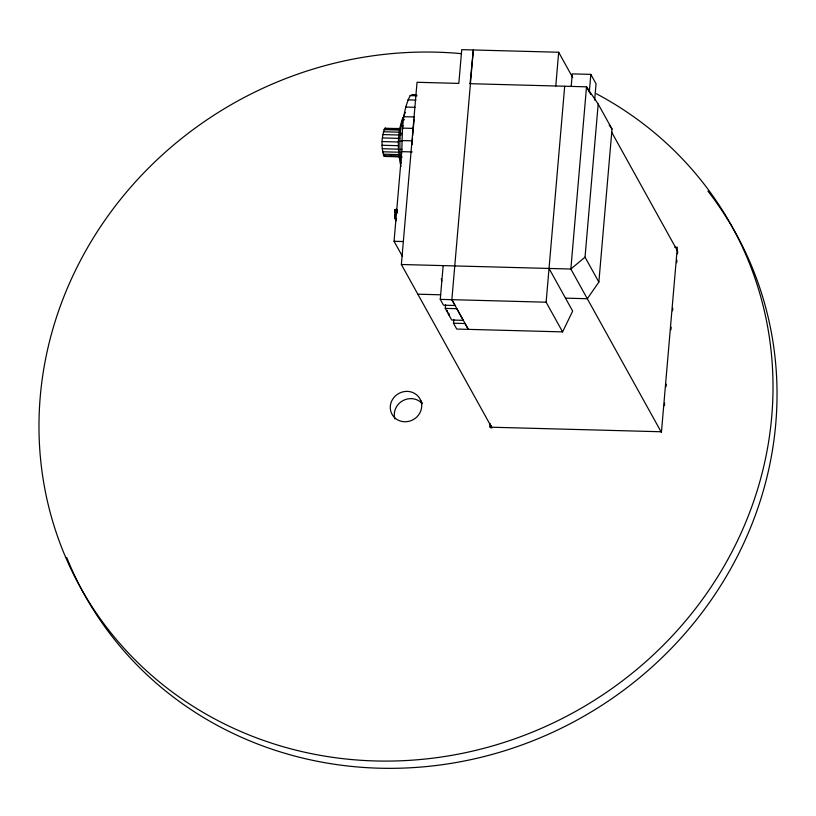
<?xml version="1.0" encoding="UTF-8"?>
<svg xmlns="http://www.w3.org/2000/svg" width="816" height="816" viewBox="0 0 816 816"><rect width="100%" height="100%" fill="white"/><g stroke="black" fill="none" stroke-linecap="round" stroke-linejoin="round"><path stroke-width="1.22" d="M399.218 156.825L384.356 156.427C380.684 148.002 381.643 137.047 384.652 128.408L400.207 128.51M400.891 163.761C399.595 146.747 398.33 128.275 405.307 112.333M402.492 256.489L394.057 241.281L401.768 151.654C402.492 132.937 401.564 112.73 410.173 95.605L412.559 94.574L416.038 94.676M412.294 144.534L412.478 138.353M403.063 117.351C397.076 132.661 397.28 150.654 400.942 166.546M412.631 135.864L414.12 119.258M395.332 214.363L394.934 218.953L394.862 209.6L397.29 209.794M395.383 210.487L395.281 211.681L394.913 209.641M396.168 210.344L396.29 208.967L396.862 210.355M491.926 427.849L401.37 264.496L417.037 82.283L458.827 83.405L461.734 49.664L558.674 52.244L572.699 77.551M470.047 83.701L473.331 49.96L451.87 299.676L455.042 305.5L443.496 305.194L440.263 299.36L443.17 265.618M445.261 308.377L456.807 308.683L463.253 320.341L451.727 320.035L445.261 308.377L445.587 304.582M549.035 268.454L572.669 311.09L562.591 331.888L456.725 329.052L453.492 323.218L453.818 319.423M490.008 423.371L489.682 427.166L661.48 431.766L677.341 247.309L674.791 247.238M490.987 428.074L491.212 425.544M555.778 85.996L558.674 52.244M562.591 331.888L546.128 302.195L564.692 86.241M571.18 86.384L572.251 73.879L590.825 74.378L596.037 83.793L594.65 100.042M589.315 91.882L590.825 74.378M565.488 298.146L587.316 298.727L598.862 282.081L585.031 257.152L598.189 104.091L586.52 86.822L470.047 83.691M598.862 282.081L612.02 129.03L598.189 104.091M664.418 405.674L664.632 403.135M666.05 386.692L666.264 384.163M670.946 329.746L671.16 327.216M672.578 310.763L672.792 308.234M676.709 262.681L676.923 260.151M677.474 253.827L677.688 251.297L611.623 132.11M396.178 219.382L395.678 218.076M396.168 220.789L395.413 218.3M585.031 257.152L570.853 269.035L401.37 264.496M384.356 156.427L385.05 156.131M410.173 95.605L417.139 95.788M407.837 99.858L415.966 100.082M405.715 107.049L414.997 107.304M403.93 116.688L414.385 116.974M402.431 119.707L404.481 119.758M401.288 125.909L403.339 125.97M402.625 128.122L413.08 128.398M384.652 128.408L400.748 128.836M383.969 129.652L400.064 130.081M383.347 131.753L399.442 132.192M400.452 133.273L402.492 133.324M399.014 134.803L401.329 134.864M382.826 134.579L398.922 135.007M382.449 137.924L399.779 138.394M401.88 140.566L412.325 140.842M399.973 141.28L402.013 141.331M382.225 141.566L398.32 141.994M382.184 145.258L398.279 145.687M382.327 148.736L398.422 149.175M399.881 149.399L401.931 149.45M401.768 151.654L412.213 151.929M382.643 151.786L399.983 152.245M383.112 154.183L399.208 154.612M383.693 155.764L399.789 156.193M390.007 156.264L399.911 156.529M400.197 157.07L402.237 157.121M395.056 209.967L397.372 210.028M394.74 211.007L397.137 211.14M394.893 211.201L397.219 211.262M394.985 211.436L397.31 211.497M395.066 211.783L397.392 211.854M395.138 212.252L397.453 212.313M395.189 212.823L397.504 212.884M394.057 241.281L403.349 241.536M417.833 294.188L440.63 294.8M440.263 299.36L546.128 302.195M453.492 323.218L465.018 323.534L468.333 329.358L451.87 299.676M385.346 128.112L386.009 128.775M609.236 125.174L612.02 129.03M590.784 94.523L586.52 86.822L570.853 269.035L661.409 432.398M420.689 400.411L422.484 403.655M448.841 313.222L449.3 315.649M441.303 278.766L441.762 281.194M447.229 310.325L447.688 312.752M707.951 191.138A372.433 348.85 -29 0 1 583.613 716.397A372.433 348.85 -29 0 1 66.739 557.481M596.414 93.758A372.433 348.85 -29 0 1 623.118 680.34A372.433 348.85 -29 0 1 49.552 510.041A372.433 348.85 -29 0 1 461.417 53.672M394.944 419.006A15.963 14.953 -29 0 1 407.235 399.024L409.969 398.636A15.963 14.953 -29 0 1 422.035 403.39M405.96 391.394L403.226 391.782A15.963 14.953 -29 0 0 391.221 412.58L392.394 414.916A15.963 14.953 -29 0 0 406.031 421.739L408.765 421.352A15.963 14.953 -29 0 0 420.76 400.554L419.597 398.218A15.963 14.953 -29 0 0 405.96 391.394"/></g></svg>
